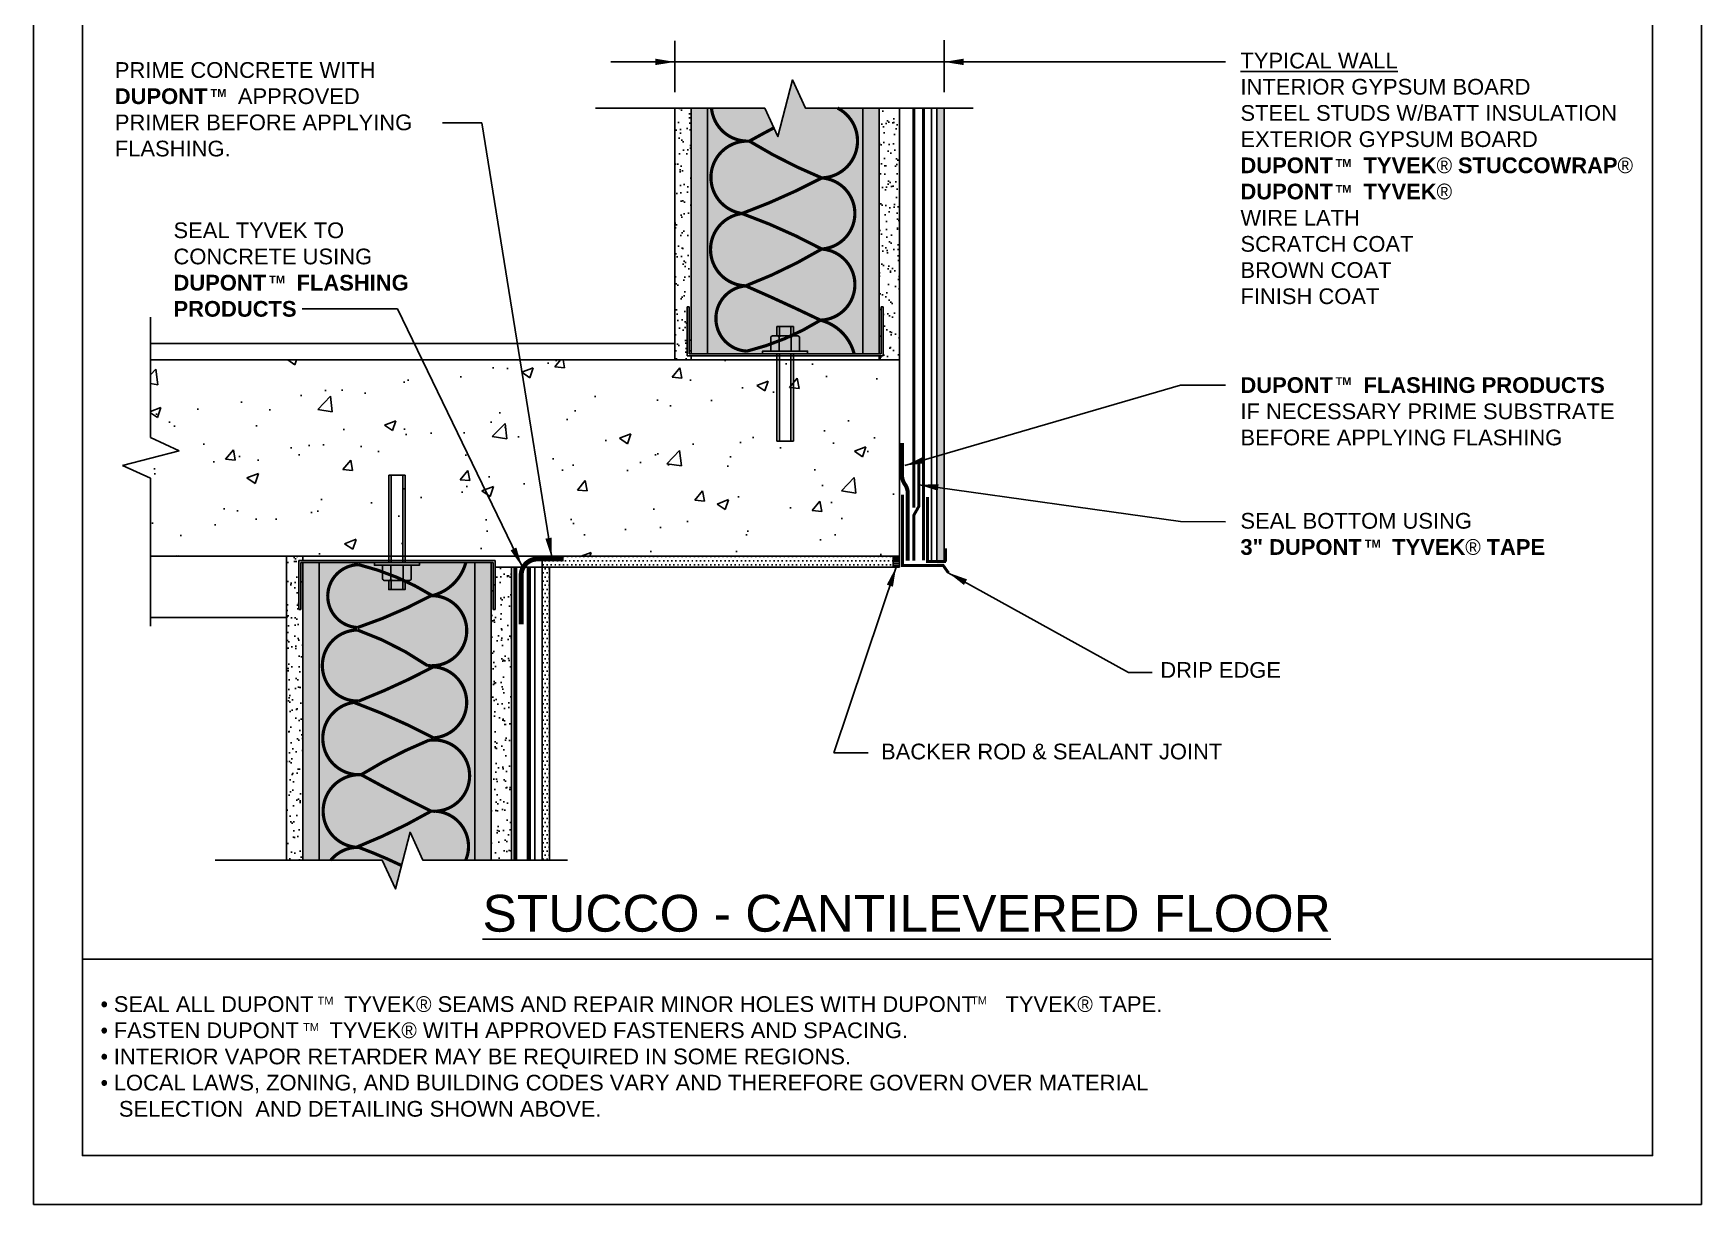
# Model space of a CAD drawing. Extents: x -26.6 to 51, y 0 to 66.
# Drawn here: x 0 to 51, y 0 to 35.8 of the extents above; entities that cross this region are included whole.
import ezdxf

# ---------------------------------------------------------------- set-up
doc = ezdxf.new("R2010")
doc.units = 0
doc.header["$LTSCALE"] = 1.5
doc.header["$MEASUREMENT"] = 0
doc.linetypes.add('CENTER', pattern=[2, 1.25, -0.25, 0.25, -0.25])
doc.linetypes.add('DASHED', pattern=[0.75, 0.5, -0.25])
doc.layers.get('DEFPOINTS').update_dxf_attribs({"linetype": 'CONTINUOUS'})
for name, color, linetype in [('CASING_BEAD', 251, 'CONTINUOUS'), ('CLADDING', 252, 'CONTINUOUS'), ('DUPONT_FLASHING', 253, 'CENTER'), ('FLASHING', 124, 'CONTINUOUS'), ('INSULATION', 40, 'CONTINUOUS'), ('SEALANT', 252, 'CONTINUOUS'), ('STRAIGHTFLASH', 253, 'CONTINUOUS'), ('STRUCTURE', 252, 'CONTINUOUS'), ('STRUCTURE_SHADING', 254, 'CONTINUOUS'), ('TEXT', 7, 'CONTINUOUS'), ('TYVEK', 160, 'DASHED'), ('TYVEK_TAPE', 130, 'CONTINUOUS'), ('W', 7, 'CONTINUOUS')]:
    doc.layers.add(name, color=color, linetype=linetype)
doc.styles.add('DETAILS', font='sanss___.ttf', dxfattribs={"height": 1})
doc.linetypes.add('ZIGZAG', pattern='A,0.0001,-0.2,[131,ltypeshp.shx,S=0.2,R=0,X=-0.2,Y=0],-0.4,[131,ltypeshp.shx,S=0.2,R=180,X=0.2,Y=0],-0.2', length=0.8001)
doc.dimstyles.new('TYVEKDETAILS', dxfattribs={"dimscale": 6, "dimtxt": 1.5, "dimasz": 0.1, "dimexe": 0.75, "dimexo": 0.75, "dimgap": 0.75, "dimtad": 0, "dimtih": 1, "dimtoh": 1, "dimdec": 4, "dimzin": 0, "dimtxsty": 'DETAILS', "dimcen": 0.0625, "dimazin": 3, "dimtfac": 1, "dimtdec": 4, "dimtofl": 0, "dimtmove": 0, "dimatfit": 3, "dimtolj": 1, "dimtzin": 0})
pattern_1 = [(37.5, (46.70716, 11.80276), (-0.0157483, 0.481706), [0, -0.38, 0, -0.425, 0, -0.40625]), (7.5, (46.70716, 11.80276), (0.442444, 0.7055365), [0, -0.205, 0, -0.3425, 0, -0.13125]), (327.5, (46.39966, 11.80276), (0.7785355, 0.0014148), [0, -0.125, 0, -0.45, 0, -0.5875]), (317.5, (46.39966, 11.80276), (0.751532, 0.219419), [0, -0.0625, 0, -0.295, 0, -0.3375])]
pattern_2 = [(0, (46.70716, 11.80276), (0.0625, 0.125), [0, -0.125])]
pattern_3 = [(0, (46.83682, 11.80276), (0.0625, 0.125), [0, -0.125])]

msp = doc.modelspace()

# ---------------------------------------------------------------- hatches: boundary and pattern name
at = {"layer": 'CLADDING', "linetype": 'CONTINUOUS'}
h = msp.add_hatch(dxfattribs=at)
h.set_pattern_fill('DOTS', color=256, scale=2, style=0)
h.set_pattern_definition(pattern_3)
h.paths.add_polyline_path([(27.84, 33.511), (27.84, 19.588), (27.62, 19.588), (27.62, 33.511)])
h = msp.add_hatch(dxfattribs=at)
h.set_pattern_fill('DOTS', color=256, scale=2, style=0)
h.set_pattern_definition(pattern_3)
edge = h.paths.add_edge_path()
edge.add_line((27.84, 33.511), (27.84, 19.588))
edge.add_line((27.62, 19.588), (27.62, 33.511))
at = {"layer": 'CLADDING'}
h = msp.add_hatch(dxfattribs=at)
h.set_pattern_fill('DOTS', color=256, scale=2, style=0)
h.set_pattern_definition(pattern_2)
h.paths.add_polyline_path([(15.554, 19.813), (26.282, 19.813), (26.282, 19.484), (15.554, 19.484)])
h = msp.add_hatch(dxfattribs=at)
h.set_pattern_fill('DOTS', color=256, scale=2, style=0)
h.set_pattern_definition(pattern_2)
h.paths.add_polyline_path([(15.774, 19.497), (15.554, 19.497), (15.554, 10.523), (15.774, 10.523)])
at = {"layer": 'STRUCTURE', "linetype": 'CONTINUOUS'}
h = msp.add_hatch(dxfattribs=at)
h.set_pattern_fill('AR-SAND', color=256, scale=0.25, style=0)
h.set_pattern_definition(pattern_1)
h.paths.add_polyline_path([(20.108, 33.511), (19.608, 33.511), (19.608, 25.813), (20.108, 25.813), (20.108, 25.938), (19.983, 25.938), (19.983, 27.438), (20.045, 27.438), (20.045, 26), (20.108, 26)])
h = msp.add_hatch(dxfattribs=at)
h.set_pattern_fill('AR-SAND', color=256, scale=0.25, style=0)
h.set_pattern_definition(pattern_1)
h.paths.add_polyline_path([(26.483, 33.511), (25.858, 33.511), (25.858, 27.956), (26.483, 27.956)])
h.paths.add_polyline_path([(26.483, 27.893), (25.858, 27.893), (25.858, 26), (25.92, 26), (25.92, 27.439), (25.983, 27.439), (25.983, 25.938), (25.858, 25.938), (25.858, 25.813), (26.483, 25.813)])
h = msp.add_hatch(dxfattribs=at)
h.set_pattern_fill('AR-CONC', color=256, scale=0.5, style=0)
h.set_pattern_definition([(50, (46.7072, 11.8028), (3.5863, -0.31376), [0.375, -4.125]), (355, (46.707, 11.8028), (-0.69376, 3.76096), [0.3, -3.3]), (100.451, (47.006, 11.7766), (2.89255, 3.4472), [0.3187, -3.5057]), (46.184, (46.707, 12.8028), (5.3362, -0.8276), [0.5625, -6.1875]), (96.636, (47.152, 12.734), (4.6733, 4.8706), [0.47805, -5.25856]), (351.184, (46.707, 12.803), (4.6733, 4.8706), [0.45, -4.95]), (21, (47.2072, 12.5528), (2.98454, -2.0131), [0.375, -4.125]), (326, (47.207, 12.5528), (1.21658, 3.62575), [0.3, -3.3]), (71.451, (47.456, 12.385), (4.20111, 1.61265), [0.3187, -3.5057]), (37.5, (46.7072, 11.8028), (0.0608, 1.66447), [0, -3.26, 0, -3.35, 0, -3.3125]), (7.5, (46.7072, 11.8028), (1.31535, 1.97206), [0, -1.91, 0, -3.185, 0, -1.2625]), (327.5, (45.5922, 11.8028), (2.669112, -0.112774), [0, -1.25, 0, -3.9, 0, -5.175]), (317.5, (45.0922, 11.8028), (2.91593, 0.50052), [0, -1.625, 0, -2.59, 0, -3.675])])
edge = h.paths.add_edge_path()
edge.add_line((3.584, 19.557), (3.584, 22.195))
edge = h.paths.add_edge_path()
edge.add_line((3.584, 23.438), (3.584, 26.076))
edge = h.paths.add_edge_path()
edge.add_line((3.584, 22.195), (2.727, 22.591))
edge = h.paths.add_edge_path(flags=16)
edge.add_line((4.458, 23.035), (3.584, 23.438))
edge = h.paths.add_edge_path()
edge.add_line((2.727, 22.591), (4.458, 23.035))
edge = h.paths.add_edge_path()
edge.add_line((26.483, 25.813), (26.483, 19.813))
edge.add_line((3.584, 25.813), (26.483, 25.813))
edge.add_line((3.584, 19.813), (26.483, 19.813))
h = msp.add_hatch(dxfattribs=at)
h.set_pattern_fill('AR-SAND', color=256, scale=0.25, style=0)
h.set_pattern_definition(pattern_1)
h.paths.add_polyline_path([(8.241, 19.625), (8.178, 19.625), (8.178, 18.188), (8.116, 18.188), (8.116, 19.688), (8.241, 19.688), (8.241, 19.813), (7.741, 19.813), (7.741, 10.523), (8.241, 10.523)])
h = msp.add_hatch(dxfattribs=at)
h.set_pattern_fill('AR-SAND', color=256, scale=0.25, style=0)
h.set_pattern_definition(pattern_1)
h.paths.add_polyline_path([(14.616, 19.484), (14.116, 19.484), (14.116, 18.188), (14.053, 18.188), (14.053, 19.625), (13.991, 19.625), (13.991, 10.523), (14.616, 10.523), (14.616, 11.765), (14.272, 11.765), (14.064, 11.796), (14.272, 11.828), (14.616, 11.828), (14.616, 14.599), (14.272, 14.599), (14.064, 14.63), (14.272, 14.661), (14.616, 14.661)])
at = {"layer": 'STRUCTURE_SHADING', "linetype": 'CONTINUOUS'}
for points in [[(25.858, 26), (25.858, 33.511), (23.6, 33.511), (23.205, 34.368), (22.761, 32.637), (22.358, 33.511), (20.108, 33.511), (20.108, 26)], [(8.241, 10.523), (8.241, 19.625), (13.991, 19.625), (13.991, 10.523), (11.911, 10.523), (11.515, 11.38), (11.072, 9.649), (10.668, 10.523)]]:
    msp.add_hatch(color=256, dxfattribs=at).paths.add_polyline_path(points)

# ---------------------------------------------------------------- linework, layer by layer
at = {"layer": 'CASING_BEAD', "const_width": 0.09}
for points in [[(27.904, 19.656), (27.337, 19.656), (27.337, 21.621), (27.337, 21.621)], [(27.89, 20.054), (27.89, 20.054), (27.89, 20.054), (27.89, 19.646)]]:
    msp.add_lwpolyline(points, dxfattribs=at)
at = {"layer": 'CLADDING', "linetype": 'ZIGZAG', "ltscale": 0.2}
for p, q in [((27.459, 33.511), (27.459, 19.656)), ((15.333, 19.484), (15.333, 10.523))]:
    msp.add_line(p, q, dxfattribs=at)
at = {"layer": 'CLADDING'}
for p, q in [((27.62, 33.511), (27.62, 19.7)), ((27.84, 33.511), (27.84, 19.7)), ((15.554, 19.484), (15.554, 10.523)), ((15.774, 19.484), (15.774, 10.523))]:
    msp.add_line(p, q, dxfattribs=at)
at = {"layer": 'DEFPOINTS'}
for p, q in [((0, 66), (0, 0)), ((51, 66), (51, 0)), ((0, 0), (51, 0))]:
    msp.add_line(p, q, dxfattribs=at)
at = {"layer": 'DUPONT_FLASHING', "linetype": 'CONTINUOUS', "const_width": 0.125}
msp.add_lwpolyline([(26.553, 23.277), (26.553, 22.298, 0.152741), (26.642, 22.013, -0.152741), (26.731, 21.729), (26.731, 19.677)], format="xyb", dxfattribs=at)
at = {"layer": 'FLASHING', "const_width": 0.09}
for points in [[(26.567, 21.698), (26.567, 21.698), (26.567, 19.529), (27.84, 19.529)], [(27.805, 19.545), (27.805, 19.545), (27.971, 19.312)]]:
    msp.add_lwpolyline(points, dxfattribs=at)
at = {"layer": 'INSULATION', "const_width": 0.0975}
for points in [[(25.093, 26, 0.274432), (24.063, 27.028, -0.078497), (21.813, 26.081, -0.9309), (21.776, 28.077, -0.00974), (24.063, 27.028, 0.950158), (24.101, 29.202, -0.042862), (21.776, 28.077, -0.91986), (21.663, 30.288, -0.036993), (24.101, 29.202, 0.932497), (24.101, 31.375, -0.033771), (21.663, 30.288, -0.955215), (21.888, 32.5, 0.039852), (24.101, 31.375, 0.773254), (24.583, 33.511)], [(20.73, 33.511, 0.401349), (21.888, 32.5, -0.004149), (22.637, 32.905)], [(13.216, 10.523, 0.55824), (12.159, 12.024, -0.036839), (9.871, 10.919, -0.978351), (10.021, 13.138, 0.011745), (12.159, 12.024, 1.122527), (12.084, 14.188, 0.042055), (10.021, 13.138, -0.955215), (9.797, 15.349, -0.033771), (12.234, 14.263, 0.932497), (12.234, 16.436, -0.02843), (9.946, 15.387, -1.006035), (9.909, 17.56, -0.065918), (12.046, 16.474, 1.071863), (12.159, 18.61, -0.044094), (9.909, 17.635, -0.965713), (9.946, 19.557, -0.078497), (12.196, 18.61, 0.271995), (13.222, 19.625)], [(11.255, 10.363, 0.0231), (9.946, 10.919, 0.232864), (9.09, 10.523)]]:
    msp.add_lwpolyline(points, format="xyb", dxfattribs=at)
at = {"layer": 'SEALANT', "linetype": 'CONTINUOUS'}
msp.add_line((26.483, 27.543), (26.483, 27.267), dxfattribs=at)
at = {"layer": 'STRAIGHTFLASH', "linetype": 'CONTINUOUS', "const_width": 0.15}
msp.add_lwpolyline([(14.912, 17.731), (14.912, 19.231, -0.414158), (15.412, 19.731), (16.21, 19.731)], format="xyb", dxfattribs=at)
at = {"layer": 'STRUCTURE'}
for p, q in [((17.181, 33.511), (20.108, 33.511)), ((19.608, 33.511), (19.608, 25.813)), ((20.108, 33.511), (20.108, 26)), ((20.608, 33.511), (20.608, 26)), ((25.358, 33.511), (25.358, 26)), ((25.858, 33.511), (28.731, 33.511)), ((26.483, 19.813), (26.483, 33.511)), ((19.983, 27.438), (19.983, 25.938)), ((19.983, 27.438), (20.045, 27.438)), ((20.045, 27.438), (20.045, 26)), ((25.983, 27.439), (25.92, 27.439)), ((25.92, 27.438), (25.92, 26)), ((25.983, 27.438), (25.983, 25.938)), ((22.808, 26.832), (22.808, 26.548)), ((23.158, 26.832), (23.158, 26.548)), ((3.584, 26.313), (19.608, 26.313)), ((3.584, 25.813), (26.483, 25.813)), ((19.983, 25.938), (25.983, 25.938)), ((20.045, 26), (20.108, 26)), ((20.108, 26), (25.858, 26)), ((20.108, 25.938), (20.108, 25.813)), ((22.733, 26), (22.733, 23.332)), ((22.808, 26), (22.808, 23.332)), ((23.158, 26), (23.158, 23.332)), ((23.233, 23.332), (23.233, 26)), ((25.858, 26), (25.92, 26)), ((25.858, 25.938), (25.858, 25.813)), ((22.733, 23.332), (23.233, 23.332)), ((10.866, 19.625), (10.866, 22.293)), ((10.866, 22.293), (11.366, 22.293)), ((10.941, 19.625), (10.941, 22.293)), ((11.291, 19.625), (11.291, 22.293)), ((11.366, 22.293), (11.366, 19.625)), ((3.584, 19.813), (26.282, 19.813)), ((7.741, 10.523), (7.741, 19.813)), ((8.116, 19.688), (14.116, 19.688)), ((8.116, 18.188), (8.116, 19.688)), ((8.178, 19.625), (8.241, 19.625)), ((8.178, 18.188), (8.178, 19.625)), ((8.241, 19.688), (8.241, 19.813)), ((8.741, 10.523), (8.741, 19.625)), ((13.491, 10.523), (13.491, 19.625)), ((13.991, 19.625), (14.053, 19.625)), ((14.053, 18.188), (14.053, 19.625)), ((14.116, 18.188), (14.116, 19.688)), ((14.116, 19.484), (14.616, 19.484)), ((14.616, 10.523), (14.616, 19.484)), ((10.941, 18.793), (10.941, 19.077)), ((11.291, 18.793), (11.291, 19.077)), ((14.116, 18.938), (14.053, 18.938)), ((8.116, 18.188), (8.178, 18.188)), ((14.116, 18.188), (14.053, 18.188)), ((5.559, 10.523), (8.241, 10.523)), ((14.616, 10.523), (16.333, 10.523))]:
    msp.add_line(p, q, dxfattribs=at)
at = {"layer": 'STRUCTURE', "linetype": 'CONTINUOUS'}
for p, q in [((14.175, 19.484), (26.282, 19.484)), ((15.554, 19.813), (26.282, 19.813)), ((15.554, 19.484), (15.554, 19.813)), ((26.282, 19.484), (15.554, 19.484)), ((26.282, 19.813), (26.282, 19.484)), ((26.282, 19.813), (26.483, 19.813)), ((26.282, 19.648), (26.483, 19.648)), ((26.282, 19.585), (26.483, 19.585)), ((26.282, 19.526), (26.483, 19.526)), ((26.282, 19.484), (26.483, 19.484)), ((26.483, 19.484), (26.483, 19.813)), ((7.741, 17.938), (3.584, 17.938))]:
    msp.add_line(p, q, dxfattribs=at)
at = {"layer": 'STRUCTURE'}
for points in [[(25.858, 26), (25.858, 33.511), (23.6, 33.511), (23.205, 34.368), (22.761, 32.637), (22.358, 33.511), (20.108, 33.511)], [(22.733, 26.548), (22.733, 26.832), (23.233, 26.832), (23.233, 26.548)], [(22.295, 26), (22.295, 26.086), (23.67, 26.086), (23.67, 26)], [(8.241, 10.523), (8.241, 19.625), (13.991, 19.625), (13.991, 10.523), (11.911, 10.523), (11.515, 11.38), (11.072, 9.649), (10.668, 10.523), (8.241, 10.523)], [(10.428, 19.625), (10.428, 19.539), (11.803, 19.539), (11.803, 19.625)], [(10.866, 19.077), (10.866, 18.793), (11.366, 18.793), (11.366, 19.077)], [(13.991, 10.523), (14.616, 10.523)]]:
    msp.add_lwpolyline(points, dxfattribs=at)
at = {"layer": 'STRUCTURE', "linetype": 'CONTINUOUS'}
for points in [[(3.584, 23.438), (3.584, 27.124)], [(2.727, 22.591), (4.458, 23.035)], [(4.458, 23.035), (3.584, 23.438)], [(3.584, 22.195), (2.727, 22.591)], [(3.584, 17.682), (3.584, 22.195)]]:
    msp.add_lwpolyline(points, dxfattribs=at)
at = {"layer": 'STRUCTURE'}
for points in [[(22.545, 26.086), (22.545, 26.498, -0.414214), (22.595, 26.548), (23.37, 26.548)], [(22.795, 26.498, 0.414214), (22.745, 26.548)], [(22.845, 26.548, 0.414214), (22.795, 26.498), (22.795, 26.086)], [(23.17, 26.086), (23.17, 26.498, 0.414214), (23.12, 26.548)], [(23.42, 26.086), (23.42, 26.498, 0.414214), (23.37, 26.548)], [(10.678, 19.539), (10.678, 19.127, 0.414214), (10.728, 19.077), (11.503, 19.077)], [(10.928, 19.539), (10.928, 19.127, 0.414214), (10.978, 19.077)], [(11.303, 19.539), (11.303, 19.127, -0.414214), (11.253, 19.077)], [(11.553, 19.539), (11.553, 19.127, -0.414214), (11.503, 19.077)], [(10.878, 19.077, 0.414214), (10.928, 19.127)]]:
    msp.add_lwpolyline(points, format="xyb", dxfattribs=at)
at = {"layer": 'STRUCTURE', "linetype": 'CONTINUOUS'}
for centre in [(26.313, 19.751), (26.321, 19.706), (26.366, 19.782), (26.372, 19.724), (26.376, 19.673), (26.414, 19.772), (26.423, 19.697), (26.459, 19.736)]:
    msp.add_circle(centre, 0.0213, dxfattribs=at)
at = {"layer": 'STRUCTURE'}
for centre, start, end in [((23.22, 26.498), 90, 180), ((11.353, 19.127), 180, 270)]:
    msp.add_arc(centre, 0.05, start, end, dxfattribs=at)
at = {"layer": 'STRUCTURE', "linetype": 'CONTINUOUS'}
msp.add_ellipse((26.382, 19.732), major_axis=(0.1, 0), ratio=0.810122, start_param=-3.141592653589793, end_param=3.141592653589793, dxfattribs=at)
at = {"layer": 'TEXT'}
for p, q in [((19.614, 33.996), (19.614, 35.565)), ((27.84, 33.996), (27.84, 35.585)), ((19.614, 34.921), (27.84, 34.921))]:
    msp.add_line(p, q, dxfattribs=at)
at = {"layer": 'TYVEK', "color": 23}
for points, const_width in [([(26.917, 21.294), (26.917, 33.511)], 0.09), ([(14.734, 19.484), (14.734, 10.522)], 0.125)]:
    msp.add_lwpolyline(points, dxfattribs=dict(at, const_width=const_width))
at = {"layer": 'TYVEK'}
for points, const_width in [([(27.213, 19.684), (27.213, 33.511)], 0.09), ([(15.147, 10.523), (15.147, 19.484)], 0.125)]:
    msp.add_lwpolyline(points, dxfattribs=dict(at, const_width=const_width))
at = {"layer": 'TYVEK_TAPE', "const_width": 0.09}
msp.add_lwpolyline([(27.067, 22.677), (27.067, 21.335), (26.917, 21.069), (26.917, 19.677)], dxfattribs=at)
at = {"layer": 'W', "color": 7}
msp.add_line((1.5, 7.5), (49.5, 7.5), dxfattribs=at)
at = {"layer": 'W'}
msp.add_lwpolyline([(1.5, 64.5), (49.5, 64.5), (49.5, 1.5), (1.5, 1.5)], close=True, dxfattribs=at)

# ---------------------------------------------------------------- texts
at = {"layer": 'TEXT', "style": 'DETAILS'}
for s, insert, char_height, width, attachment_point in [('{\\fArial|b0|i0|c0|p34;\\LTYPICAL WALL\\P}INTERIOR GYPSUM BOARD\\PSTEEL STUDS W/BATT INSULATION\\PEXTERIOR GYPSUM BOARD\\P{\\fSansSerif|b1|i0|c2|p2;DUPONT     TYVEK\\fSymbol|b0|i0|c2|p18;â \\fSansSerif|b1|i0|c2|p2;STUCCOWRAP\\fSymbol|b0|i0|c2|p18;â}\\P{\\fSansSerif|b1|i0|c2|p2;DUPONT     TYVEK\\fSymbol|b0|i0|c2|p18;â }\\PWIRE LATH\\PSCRATCH COAT\\PBROWN COAT\\PFINISH COAT', (36.901, 35.201), 0.48, 17.31972, 1), ('PRIME CONCRETE WITH {\\fSansSerif|b1|i0|c2|p2;DUPONT}     APPROVED PRIMER BEFORE APPLYING FLASHING.', (2.49, 34.913), 0.48, 10.15656, 1), ('SEAL TYVEK TO CONCRETE USING {\\fSansSerif|b1|i0|c2|p2;DUPONT}     {\\fSansSerif|b1|i0|c2|p2;FLASHING PRODUCTS}', (4.284, 30.015), 0.48, 8.78255, 1), ('{\\fArial|b1|i0|c0|p34;DUPONT     FLASHING PRODUCTS\\fSymbol|b0|i0|c2|p18; \\fSansSerif|b1|i0|c2|p2;\\P}IF NECESSARY PRIME SUBSTRATE BEFORE APPLYING FLASHING ', (36.901, 25.284), 0.48, 13.92085, 1), ('SEAL BOTTOM USING \\P{\\fSansSerif|b1|i0|c2|p2;3" DUPONT     TYVEK\\fSymbol|b0|i0|c2|p18;â \\fSansSerif|b1|i0|c2|p2;TAPE}', (36.901, 21.137), 0.48, 10.15656, 1), ('DRIP EDGE', (34.452, 16.579), 0.48, 19.76916, 1), ('BACKER ROD & SEALANT JOINT', (25.915, 14.087), 0.48, 26.77586, 1), ('{\\LSTUCCO - CANTILEVERED FLOOR}', (26.697, 9.466), 1.125, 37.17715, 2), ('{\\fSymbol|b0|i0|c2|p18;· }SEAL ALL DUPONT     TYVEK{\\fSymbol|b0|i0|c2|p18;â} SEAMS AND REPAIR MINOR HOLES WITH DUPONT     TYVEK{\\fSymbol|b0|i0|c2|p18;â} TAPE.\\P{\\fSymbol|b0|i0|c2|p18;· }FASTEN DUPONT     TYVEK{\\fSymbol|b0|i0|c2|p18;â} WITH APPROVED FASTENERS AND SPACING.\\P{\\fSymbol|b0|i0|c2|p18;· }INTERIOR VAPOR RETARDER MAY BE REQUIRED IN SOME REGIONS.\\P{\\fSymbol|b0|i0|c2|p18;· }LOCAL LAWS, ZONING, AND BUILDING CODES VARY AND THEREFORE GOVERN OVER MATERIAL\\P   SELECTION  AND DETAILING SHOWN ABOVE.', (2.055, 6.368), 0.48, 35.67362, 1), ('TM', (8.69, 6.352), 0.24, 16.62, 1), ('TM', (28.669, 6.361), 0.24, 16.62, 1), ('TM', (8.248, 5.549), 0.24, 16.62, 1)]:
    msp.add_mtext(s, dxfattribs=dict(at, insert=insert, char_height=char_height, width=width, attachment_point=attachment_point))
at = {"layer": 'TEXT', "char_height": 0.24, "attachment_point": 4, "style": 'DETAILS'}
for insert in [(5.417, 33.973), (39.812, 31.834), (39.812, 31.04), (7.211, 28.269), (39.812, 25.166), (40.703, 20.201)]:
    msp.add_mtext('{\\fSansSerif|b1|i0|c2|p2;TM}', dxfattribs=dict(at, insert=insert))

# ---------------------------------------------------------------- leaders
at = {"layer": 'TEXT'}
msp.add_leader([(19.614, 34.921), (17.658, 34.921)], dimstyle='TYVEKDETAILS', dxfattribs=at)
for points, override in [([(27.84, 34.921), (36.447, 34.921)], {"dimgap": 0.75, "dimtad": 0, "dimfxl": 3}), ([(15.846, 19.775), (13.711, 33.059), (12.508, 33.059)], {"dimfxl": 3}), ([(14.938, 19.497), (11.13, 27.371), (8.217, 27.371)], {"dimfxl": 3}), ([(26.642, 22.583), (35.066, 25.04), (36.447, 25.04)], {"dimfxl": 3}), ([(27.067, 22), (35.066, 20.872), (36.447, 20.868)], {"dimgap": 0.75, "dimtad": 0, "dimfxl": 3}), ([(26.375, 19.484), (24.475, 13.809), (25.522, 13.809)], {"dimgap": 0.75, "dimtad": 0, "dimfxl": 3}), ([(27.971, 19.312), (33.484, 16.264), (34.207, 16.264)], {"dimgap": 0.75, "dimtad": 0, "dimfxl": 3})]:
    msp.add_leader(points, dimstyle='TYVEKDETAILS', override=override, dxfattribs=at)

doc.saveas('drawing.dxf')
